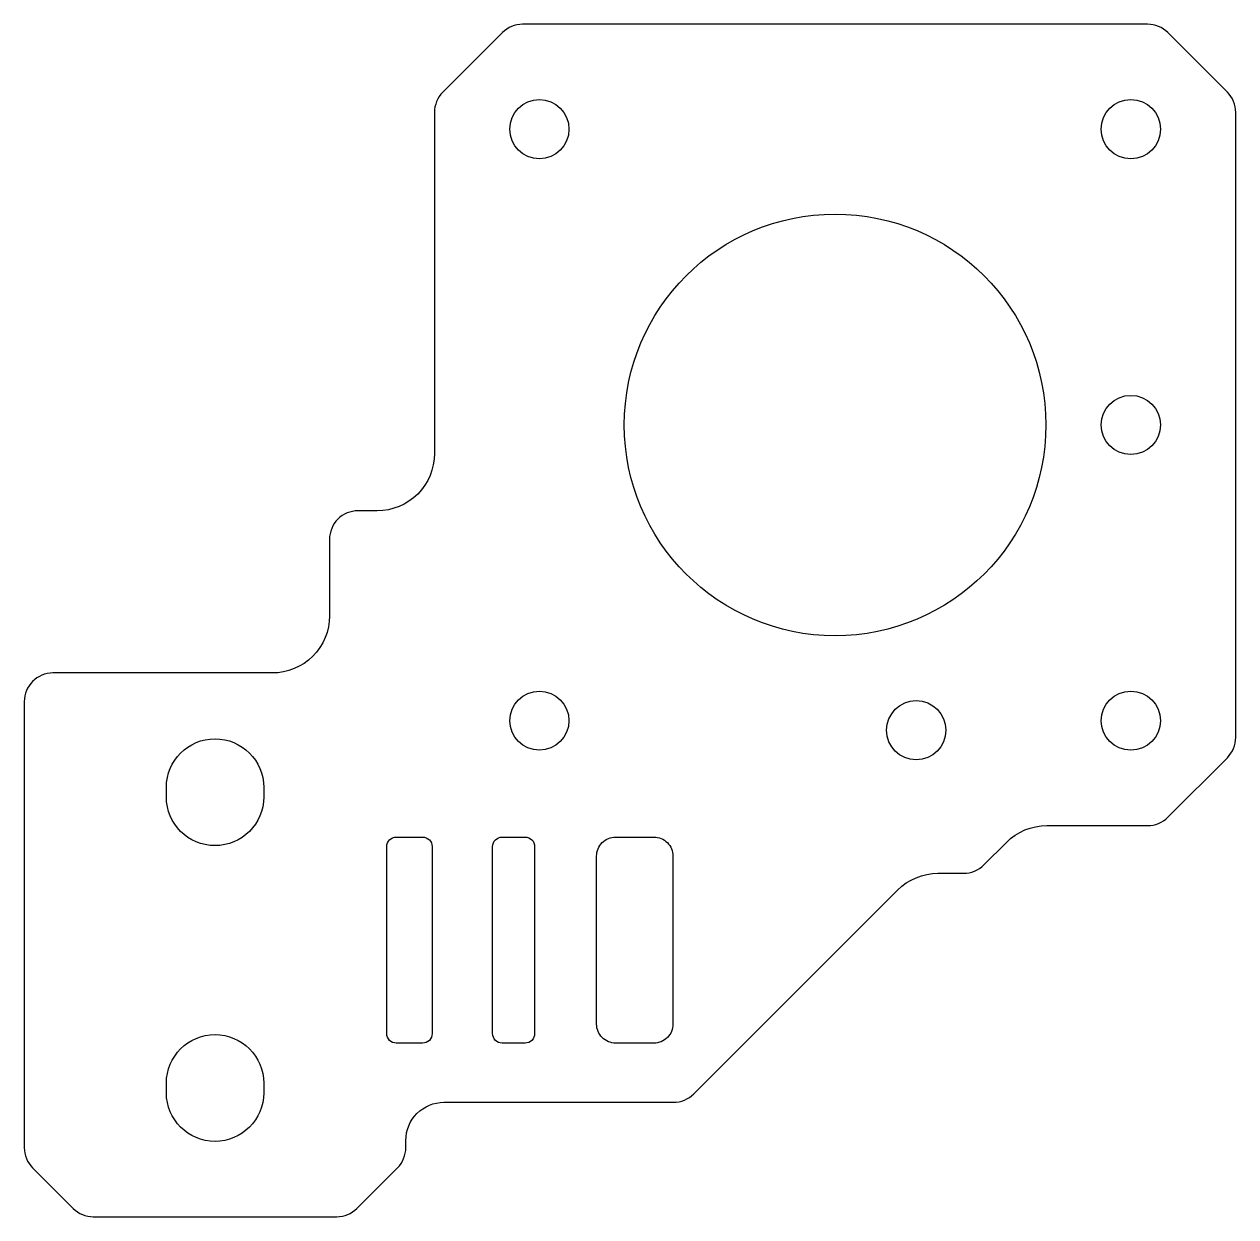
# Model space of a CAD drawing. Header units: millimetres. Extents: x -205 to -141.5, y 146.5 to 209.
import ezdxf

# ---------------------------------------------------------------- set-up
doc = ezdxf.new("R2010")
doc.units = ezdxf.units.MM
doc.layers.get('0').update_dxf_attribs({"linetype": 'CONTINUOUS'})

msp = doc.modelspace()

# ---------------------------------------------------------------- linework, layer by layer
for points in [[(-185, 150.121), (-185, 150.5, -0.414214), (-183, 152.5), (-170.971, 152.5, 0.198912), (-169.91, 152.939), (-159.228, 163.621, -0.198912), (-157.107, 164.5), (-155.765, 164.5, 0.198912), (-154.704, 164.939), (-153.522, 166.121, -0.198912), (-151.401, 167), (-146.121, 167, 0.198912), (-145.061, 167.439), (-141.939, 170.561, 0.198912), (-141.5, 171.621), (-141.5, 204.379, 0.198912), (-141.939, 205.439), (-145.061, 208.561, 0.198912), (-146.121, 209), (-178.879, 209, 0.198912), (-179.939, 208.561), (-183.061, 205.439, 0.198912), (-183.5, 204.379), (-183.5, 186.5, -0.414214), (-186.5, 183.5), (-187.5, 183.5, 0.414214), (-189, 182), (-189, 178, -0.414214), (-192, 175), (-203.5, 175, 0.414214), (-205, 173.5), (-205, 150.121, 0.198912), (-204.561, 149.061), (-202.439, 146.939, 0.198912), (-201.379, 146.5), (-188.621, 146.5, 0.198912), (-187.561, 146.939), (-185.439, 149.061, 0.198912)], [(-192.45, 169), (-192.45, 168.5, -1), (-197.55, 168.5), (-197.55, 169, -1)], [(-186, 156.1), (-186, 165.9, -0.414214), (-185.5, 166.4), (-184.12, 166.4, -0.414214), (-183.62, 165.9), (-183.62, 156.1, -0.414214), (-184.12, 155.6), (-185.5, 155.6, -0.414214)], [(-179.95, 166.4), (-178.75, 166.4, -0.414214), (-178.25, 165.9), (-178.25, 156.1, -0.414214), (-178.75, 155.6), (-179.95, 155.6, -0.414214), (-180.45, 156.1), (-180.45, 165.9, -0.414214)], [(-171, 165.4), (-171, 156.6, -0.414214), (-172, 155.6), (-174, 155.6, -0.414214), (-175, 156.6), (-175, 165.4, -0.414214), (-174, 166.4), (-172, 166.4, -0.414214)], [(-192.45, 153.5), (-192.45, 153, -1), (-197.55, 153), (-197.55, 153.5, -1)]]:
    msp.add_lwpolyline(points, format="xyb", close=True)
for centre, radius in [((-178, 203.5), 1.55), ((-147, 203.5), 1.55), ((-162.5, 188), 11.05), ((-147, 188), 1.55), ((-178, 172.5), 1.55), ((-147, 172.5), 1.55), ((-158.25, 172), 1.55)]:
    msp.add_circle(centre, radius)

doc.saveas('drawing.dxf')
